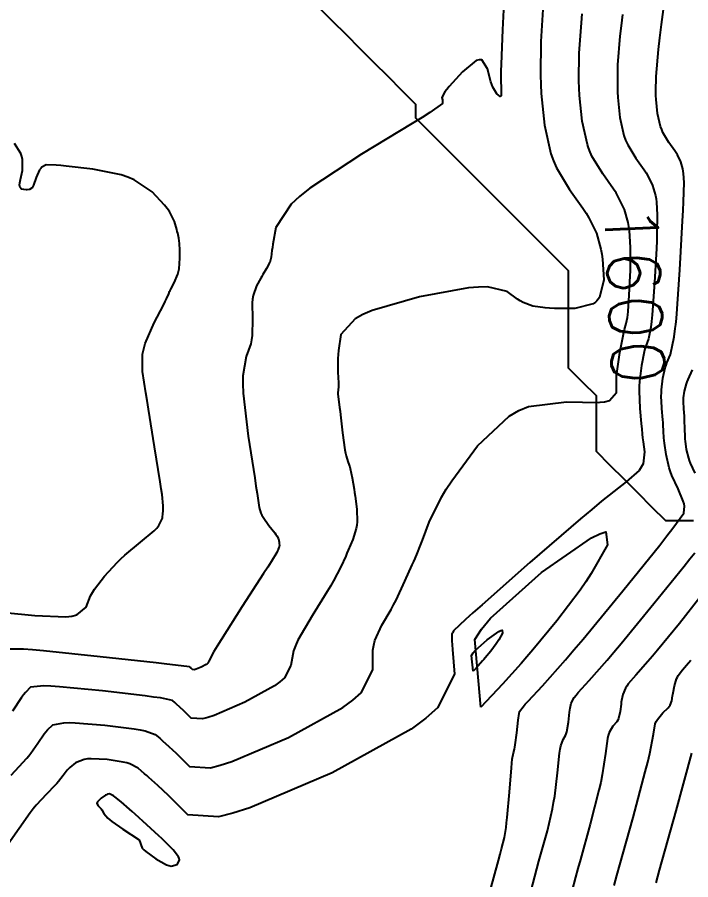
# Model space of a CAD drawing. Header units: metres. Extents: x 837475 to 838479, y 1189012 to 1191015.
# Drawn here: x 837667.4 to 837715.8, y 1190364.2 to 1190426.3 of the extents above; entities that cross this region are included whole.
import ezdxf

# ---------------------------------------------------------------- set-up
doc = ezdxf.new("R2010")
doc.units = ezdxf.units.M
doc.header["$LTSCALE"] = 0.3
for name, color, linetype in [('COTAS 10', 1, 'Continuous'), ('COTAS INT', 252, 'Continuous'), ('DRENAJE', 5, 'Continuous')]:
    doc.layers.add(name, color=color, linetype=linetype)
doc.styles.get("Standard").update_dxf_attribs({"font": 'simplex.shx'})

msp = doc.modelspace()

# ---------------------------------------------------------------- linework, layer by layer
at = {"layer": 'COTAS 10'}
for points in [[(837710.917, 1190426.487), (837710.825, 1190425.67), (837710.746, 1190424.927), (837710.578, 1190422.864), (837710.555, 1190421.323), (837710.568, 1190420.909), (837710.59, 1190420.5), (837710.737, 1190419.067), (837711.034, 1190417.768), (837711.151, 1190417.443), (837711.282, 1190417.133), (837711.308, 1190417.09), (837711.88, 1190416.141), (837712.489, 1190415.293), (837712.627, 1190415.075), (837712.752, 1190414.864), (837713.094, 1190414.162), (837713.303, 1190413.439), (837713.343, 1190413.215), (837713.376, 1190412.98), (837713.433, 1190412.048), (837713.408, 1190410.694), (837713.39, 1190410.194), (837713.366, 1190409.639), (837713.236, 1190407.183), (837713.067, 1190404.851), (837713.019, 1190404.374), (837712.97, 1190403.971), (837712.786, 1190403.127), (837712.594, 1190402.611), (837712.54, 1190402.415), (837712.486, 1190402.197), (837712.284, 1190401.215), (837712.144, 1190400.051), (837712.128, 1190399.717), (837712.122, 1190399.378), (837712.181, 1190398.111), (837712.28, 1190397.04), (837712.299, 1190396.824), (837712.314, 1190396.642), (837712.339, 1190396.278), (837712.367, 1190395.997), (837712.385, 1190395.868), (837712.407, 1190395.717), (837712.519, 1190394.986), (837712.402, 1190394.123), (837712.278, 1190393.888), (837712.114, 1190393.655), (837711.195, 1190392.83), (837709.414, 1190391.444), (837708.708, 1190390.858), (837707.909, 1190390.184), (837704.256, 1190387.021), (837700.823, 1190383.994), (837700.163, 1190383.407), (837699.63, 1190382.928), (837698.756, 1190382.106), (837698.707, 1190382.001), (837698.694, 1190381.974), (837698.68, 1190381.949), (837698.633, 1190381.87), (837698.637, 1190381.385), (837698.656, 1190381.105), (837698.683, 1190380.762), (837698.845, 1190378.994), (837697.62, 1190376.58), (837696.773, 1190375.829), (837695.706, 1190375.042), (837690.018, 1190371.901), (837684.094, 1190369.383), (837682.878, 1190368.988), (837681.846, 1190368.725), (837679.651, 1190368.87), (837678.714, 1190369.801), (837678.474, 1190370.034), (837678.244, 1190370.256), (837677.483, 1190370.971), (837676.837, 1190371.556), (837676.679, 1190371.698), (837676.53, 1190371.83), (837676.064, 1190372.232), (837675.475, 1190372.536), (837675.248, 1190372.607), (837674.993, 1190372.671), (837673.841, 1190372.856), (837672.68, 1190372.908), (837672.419, 1190372.889), (837672.185, 1190372.856), (837671.558, 1190372.616), (837671.145, 1190372.274), (837671.045, 1190372.177), (837670.952, 1190372.078), (837670.67, 1190371.711), (837670.338, 1190371.274), (837670.214, 1190371.131), (837670.076, 1190370.98), (837669.461, 1190370.353), (837668.73, 1190369.555), (837668.519, 1190369.295), (837668.305, 1190369.018), (837667.5, 1190367.876), (837666.72, 1190366.756)], [(837700.718, 1190376.623), (837700.295, 1190381.481), (837700.779, 1190382.231), (837701.424, 1190383.028), (837705.097, 1190386.308), (837708.699, 1190388.8), (837709.3, 1190389.101), (837709.728, 1190389.234), (837709.84, 1190388.308), (837708.668, 1190386.236), (837708.286, 1190385.645), (837707.879, 1190385.048), (837706.202, 1190382.83), (837704.482, 1190380.755), (837704.048, 1190380.247), (837703.632, 1190379.768), (837702.285, 1190378.281), (837700.718, 1190376.623)], [(837715.904, 1190373.308), (837714.765, 1190369.163), (837713.576, 1190364.882), (837713.325, 1190363.974)]]:
    msp.add_lwpolyline(points, dxfattribs=at)
at = {"layer": 'COTAS INT'}
for points in [[(837701.403, 1190363.387), (837701.992, 1190365.591), (837702.113, 1190366.043), (837702.215, 1190366.427), (837702.436, 1190367.239), (837702.551, 1190367.96), (837702.587, 1190368.285), (837702.626, 1190368.665), (837702.783, 1190370.493), (837702.932, 1190372.258), (837702.965, 1190372.599), (837702.995, 1190372.876), (837703.075, 1190373.341), (837703.146, 1190373.59), (837703.171, 1190373.731), (837703.198, 1190373.902), (837703.312, 1190374.782), (837703.419, 1190375.673), (837703.441, 1190375.852), (837703.46, 1190376.002), (837703.502, 1190376.296), (837703.771, 1190376.645), (837703.932, 1190376.828), (837704.132, 1190377.049), (837705.167, 1190378.16), (837706.835, 1190380.033), (837707.432, 1190380.735), (837708.089, 1190381.516), (837710.954, 1190384.999), (837713.604, 1190388.289), (837714.125, 1190388.949), (837714.555, 1190389.501), (837715.342, 1190390.587), (837715.393, 1190391.082), (837715.358, 1190391.261), (837715.302, 1190391.458), (837714.925, 1190392.323), (837714.481, 1190393.3), (837714.384, 1190393.568), (837714.297, 1190393.836), (837714.073, 1190394.794), (837713.95, 1190395.632), (837713.926, 1190395.822), (837713.907, 1190395.996), (837713.875, 1190396.474), (837713.856, 1190396.944), (837713.845, 1190397.113), (837713.831, 1190397.298), (837713.761, 1190398.105), (837713.758, 1190398.184), (837713.719, 1190398.997), (837713.724, 1190399.236), (837713.735, 1190399.471), (837713.834, 1190400.292), (837714.005, 1190401.04), (837714.062, 1190401.23), (837714.123, 1190401.413), (837714.379, 1190402.01), (837714.654, 1190403.277), (837714.728, 1190403.882), (837714.756, 1190404.155), (837714.801, 1190404.596), (837715.054, 1190408.095), (837715.25, 1190411.624), (837715.287, 1190412.358), (837715.316, 1190412.987), (837715.359, 1190414.38), (837715.319, 1190415.039), (837715.295, 1190415.204), (837715.267, 1190415.363), (837715.119, 1190415.874), (837714.877, 1190416.37), (837714.789, 1190416.519), (837714.691, 1190416.674), (837714.261, 1190417.272), (837713.839, 1190417.974), (837713.746, 1190418.193), (837713.664, 1190418.422), (837713.453, 1190419.341), (837713.349, 1190420.353), (837713.334, 1190420.642), (837713.325, 1190420.935), (837713.341, 1190422.024), (837713.525, 1190423.97), (837713.621, 1190424.804), (837713.738, 1190425.764), (837714.323, 1190430.298)], [(837702.41, 1190427.795), (837702.289, 1190425.384), (837702.186, 1190422.905), (837702.173, 1190422.389), (837702.166, 1190421.947), (837702.195, 1190420.966), (837702.192, 1190420.631), (837702.165, 1190420.596), (837702.126, 1190420.586), (837701.89, 1190420.759), (837701.596, 1190421.243), (837701.52, 1190421.429), (837701.447, 1190421.638), (837701.206, 1190422.578), (837700.792, 1190423.205), (837700.61, 1190423.216), (837700.4, 1190423.156), (837699.399, 1190422.355), (837698.45, 1190421.304), (837698.273, 1190421.088), (837698.132, 1190420.903), (837697.932, 1190420.506), (837697.962, 1190420.326), (837697.967, 1190420.278), (837697.97, 1190420.231), (837697.967, 1190420.07), (837697.064, 1190419.416), (837696.5, 1190419.059), (837695.798, 1190418.625), (837692.129, 1190416.421), (837688.412, 1190413.968), (837687.68, 1190413.377), (837687.078, 1190412.824), (837685.978, 1190411.145), (837685.769, 1190409.946), (837685.728, 1190409.696), (837685.694, 1190409.481), (837685.631, 1190409), (837685.572, 1190408.723), (837685.54, 1190408.636), (837685.501, 1190408.546), (837685.304, 1190408.184), (837685.047, 1190407.76), (837684.971, 1190407.629), (837684.891, 1190407.493), (837684.585, 1190406.956), (837684.344, 1190406.242), (837684.305, 1190405.994), (837684.279, 1190405.725), (837684.287, 1190404.572), (837684.272, 1190403.37), (837684.231, 1190403.068), (837684.174, 1190402.781), (837683.835, 1190401.858), (837683.589, 1190400.473), (837683.59, 1190399.895), (837683.622, 1190399.231), (837683.989, 1190396.131), (837684.452, 1190393.122), (837684.544, 1190392.515), (837684.62, 1190392.008), (837684.766, 1190390.995), (837684.903, 1190390.573), (837684.974, 1190390.437), (837685.059, 1190390.293), (837685.483, 1190389.705), (837685.904, 1190389.165), (837685.986, 1190389.052), (837686.054, 1190388.954), (837686.173, 1190388.731), (837686.194, 1190388.605), (837686.2, 1190388.568), (837686.205, 1190388.531), (837686.223, 1190388.388), (837686.227, 1190388.247), (837686.223, 1190388.21), (837686.217, 1190388.174), (837686.181, 1190388.053), (837686.13, 1190387.936), (837686.116, 1190387.904), (837686.102, 1190387.871), (837686.05, 1190387.753), (837685.636, 1190387.083), (837685.393, 1190386.703), (837685.095, 1190386.238), (837683.558, 1190383.855), (837682.034, 1190381.469), (837681.744, 1190381.003), (837681.511, 1190380.62), (837681.15, 1190379.939), (837681.075, 1190379.791), (837681.024, 1190379.745), (837680.959, 1190379.697), (837680.611, 1190379.506), (837680.25, 1190379.352), (837680.176, 1190379.328), (837680.113, 1190379.312), (837679.979, 1190379.321), (837679.922, 1190379.378), (837679.907, 1190379.392), (837679.893, 1190379.405), (837679.846, 1190379.449), (837679.807, 1190379.485), (837679.797, 1190379.493), (837679.788, 1190379.501), (837679.76, 1190379.526), (837678.757, 1190379.65), (837678.134, 1190379.721), (837677.361, 1190379.808), (837673.32, 1190380.253), (837669.249, 1190380.67), (837668.458, 1190380.738), (837667.812, 1190380.786), (837666.689, 1190380.791)], [(837666.924, 1190371.715), (837667.504, 1190372.348), (837668.051, 1190372.937), (837668.197, 1190373.115), (837668.342, 1190373.3), (837668.846, 1190374.024), (837669.312, 1190374.692), (837669.432, 1190374.843), (837669.548, 1190374.978), (837669.935, 1190375.341), (837670.727, 1190375.499), (837671.099, 1190375.505), (837671.537, 1190375.495), (837673.667, 1190375.322), (837675.782, 1190375.05), (837676.21, 1190374.978), (837676.569, 1190374.907), (837677.296, 1190374.663), (837677.616, 1190374.387), (837677.718, 1190374.296), (837677.827, 1190374.199), (837678.271, 1190373.797), (837678.793, 1190373.306), (837678.952, 1190373.153), (837679.116, 1190372.993), (837679.76, 1190372.353), (837681.268, 1190372.254), (837681.977, 1190372.435), (837682.812, 1190372.706), (837686.882, 1190374.436), (837690.79, 1190376.594), (837691.523, 1190377.134), (837692.105, 1190377.65), (837692.946, 1190379.309), (837692.959, 1190380.714), (837693.019, 1190381.071), (837693.103, 1190381.413), (837693.608, 1190382.531), (837694.267, 1190383.638), (837694.448, 1190383.973), (837694.628, 1190384.321), (837695.271, 1190385.679), (837695.799, 1190386.869), (837695.906, 1190387.111), (837695.995, 1190387.314), (837696.179, 1190387.731), (837696.35, 1190388.171), (837696.432, 1190388.39), (837696.53, 1190388.65), (837697.009, 1190389.936), (837697.892, 1190391.726), (837698.245, 1190392.303), (837698.645, 1190392.916), (837700.481, 1190395.422), (837702.768, 1190397.575), (837703.453, 1190397.964), (837704.16, 1190398.263), (837706.901, 1190398.596), (837709.207, 1190398.547), (837709.308, 1190398.561), (837709.641, 1190398.604), (837709.986, 1190398.693), (837710.491, 1190399.271), (837710.484, 1190400.185), (837710.505, 1190400.485), (837710.536, 1190400.807), (837710.735, 1190402.138), (837710.966, 1190403.353), (837711.018, 1190403.6), (837711.065, 1190403.809), (837711.193, 1190404.243), (837711.285, 1190404.666), (837711.309, 1190404.867), (837711.334, 1190405.105), (837711.418, 1190406.272), (837711.481, 1190407.655), (837711.493, 1190408.03), (837711.501, 1190408.402), (837711.508, 1190409.716), (837711.434, 1190410.922), (837711.391, 1190411.225), (837711.338, 1190411.514), (837711.069, 1190412.45), (837710.626, 1190413.358), (837710.465, 1190413.631), (837710.286, 1190413.913), (837709.499, 1190415.009), (837708.726, 1190416.292), (837708.556, 1190416.693), (837708.462, 1190416.957), (837708.405, 1190417.113), (837708.02, 1190418.794), (837707.83, 1190420.647), (837707.803, 1190421.176), (837707.786, 1190421.712), (837707.815, 1190423.704), (837707.967, 1190425.883), (837708.028, 1190426.536)], [(837705.188, 1190426.839), (837705.052, 1190424.544), (837705.016, 1190422.1), (837705.037, 1190421.442), (837705.071, 1190420.793), (837705.303, 1190418.52), (837705.776, 1190416.458), (837705.961, 1190415.943), (837706.169, 1190415.452), (837707.118, 1190413.877), (837708.083, 1190412.533), (837708.302, 1190412.187), (837708.501, 1190411.852), (837708.717, 1190411.411), (837709.044, 1190410.738), (837709.374, 1190409.59), (837709.439, 1190409.235), (837709.491, 1190408.863), (837709.582, 1190407.384), (837709.27, 1190406.102), (837709.068, 1190405.855), (837708.976, 1190405.782), (837708.816, 1190405.654), (837707.488, 1190405.315), (837706.021, 1190405.32), (837705.681, 1190405.335), (837705.37, 1190405.357), (837704.483, 1190405.486), (837703.773, 1190405.749), (837703.572, 1190405.855), (837703.371, 1190405.976), (837702.629, 1190406.533), (837701.205, 1190406.872), (837700.572, 1190406.855), (837699.836, 1190406.791), (837696.319, 1190406.16), (837692.902, 1190405.168), (837692.23, 1190404.876), (837691.676, 1190404.577), (837690.665, 1190403.436), (837690.487, 1190402.297), (837690.458, 1190402.001), (837690.439, 1190401.712), (837690.444, 1190400.734), (837690.485, 1190399.971), (837690.489, 1190399.817), (837690.489, 1190399.689), (837690.462, 1190399.433), (837690.434, 1190399.279), (837690.434, 1190399.215), (837690.438, 1190399.141), (837690.479, 1190398.797), (837690.564, 1190398.179), (837690.595, 1190397.932), (837690.63, 1190397.654), (837690.785, 1190396.376), (837690.949, 1190395.152), (837690.989, 1190394.907), (837691.027, 1190394.703), (837691.146, 1190394.307), (837691.259, 1190394.046), (837691.293, 1190393.929), (837691.329, 1190393.791), (837691.467, 1190393.127), (837691.606, 1190392.3), (837691.642, 1190392.059), (837691.677, 1190391.813), (837691.794, 1190390.88), (837691.818, 1190389.953), (837691.795, 1190389.712), (837691.759, 1190389.476), (837691.518, 1190388.678), (837691.188, 1190387.916), (837691.096, 1190387.704), (837691.002, 1190387.491), (837690.66, 1190386.716), (837690.132, 1190385.702), (837689.92, 1190385.338), (837689.681, 1190384.938), (837688.583, 1190383.193), (837687.568, 1190381.441), (837687.381, 1190381.037), (837687.235, 1190380.667), (837687.048, 1190379.624), (837686.59, 1190378.721), (837686.274, 1190378.44), (837685.874, 1190378.145), (837683.747, 1190376.971), (837681.531, 1190376.029), (837681.076, 1190375.881), (837680.69, 1190375.783), (837679.87, 1190375.837), (837679.519, 1190376.185), (837679.429, 1190376.273), (837679.343, 1190376.356), (837679.059, 1190376.623), (837678.817, 1190376.842), (837678.758, 1190376.895), (837678.702, 1190376.944), (837678.528, 1190377.094), (837677.663, 1190377.279), (837677.172, 1190377.35), (837676.571, 1190377.429), (837673.494, 1190377.787), (837670.393, 1190378.082), (837669.778, 1190378.122), (837669.269, 1190378.143), (837668.312, 1190378.066), (837667.951, 1190377.682), (837667.819, 1190377.509), (837667.672, 1190377.307), (837667.023, 1190376.337)], [(837666.437, 1190383.44), (837668.637, 1190383.212), (837670.856, 1190383.124), (837671.295, 1190383.173), (837671.658, 1190383.254), (837672.334, 1190383.814), (837672.643, 1190384.625), (837672.774, 1190384.865), (837672.926, 1190385.111), (837673.638, 1190386.054), (837674.55, 1190387.028), (837674.827, 1190387.293), (837675.115, 1190387.556), (837676.243, 1190388.489), (837677.212, 1190389.314), (837677.4, 1190389.509), (837677.553, 1190389.689), (837677.816, 1190390.216), (837677.847, 1190390.615), (837677.854, 1190390.713), (837677.86, 1190390.807), (837677.877, 1190391.106), (837677.787, 1190391.921), (837677.726, 1190392.341), (837677.65, 1190392.845), (837677.246, 1190395.369), (837676.803, 1190398.069), (837676.703, 1190398.684), (837676.613, 1190399.243), (837676.369, 1190400.784), (837676.388, 1190402.031), (837676.463, 1190402.404), (837676.57, 1190402.789), (837677.207, 1190404.283), (837677.88, 1190405.56), (837678.008, 1190405.809), (837678.11, 1190406.013), (837678.271, 1190406.37), (837678.329, 1190406.53), (837678.367, 1190406.608), (837678.415, 1190406.702), (837678.668, 1190407.166), (837678.921, 1190407.78), (837678.969, 1190407.969), (837679.008, 1190408.167), (837679.069, 1190408.946), (837679.057, 1190409.673), (837679.05, 1190409.837), (837679.041, 1190409.985), (837678.995, 1190410.382), (837678.912, 1190410.742), (837678.879, 1190410.866), (837678.843, 1190411.001), (837678.678, 1190411.575), (837678.317, 1190412.293), (837678.156, 1190412.518), (837677.969, 1190412.755), (837677.076, 1190413.703), (837675.773, 1190414.578), (837675.327, 1190414.769), (837674.845, 1190414.936), (837672.796, 1190415.352), (837670.89, 1190415.561), (837670.498, 1190415.597), (837670.163, 1190415.625), (837669.444, 1190415.646), (837669.13, 1190415.483), (837669.051, 1190415.394), (837668.976, 1190415.287), (837668.736, 1190414.74), (837668.531, 1190414.199), (837668.477, 1190414.095), (837668.426, 1190414.01), (837668.252, 1190413.87), (837668.088, 1190413.864), (837668.043, 1190413.863), (837667.997, 1190413.864), (837667.831, 1190413.869), (837667.692, 1190413.898), (837667.663, 1190413.913), (837667.638, 1190413.93), (837667.581, 1190414.018), (837667.555, 1190414.109), (837667.55, 1190414.128), (837667.545, 1190414.146), (837667.534, 1190414.19), (837667.56, 1190414.37), (837667.579, 1190414.474), (837667.602, 1190414.601), (837667.73, 1190415.256), (837667.742, 1190416.045), (837667.693, 1190416.257), (837667.62, 1190416.466), (837667.169, 1190417.2)], [(837716.162, 1190393.456), (837715.825, 1190394.179), (837715.753, 1190394.368), (837715.689, 1190394.551), (837715.536, 1190395.17), (837715.46, 1190395.756), (837715.445, 1190395.919), (837715.433, 1190396.081), (837715.411, 1190396.669), (837715.398, 1190397.246), (837715.391, 1190397.402), (837715.383, 1190397.556), (837715.341, 1190398.099), (837715.317, 1190398.617), (837715.32, 1190398.756), (837715.326, 1190398.892), (837715.384, 1190399.369), (837715.525, 1190399.884), (837715.584, 1190400.046), (837715.652, 1190400.215), (837715.972, 1190400.894)], [(837704.203, 1190362.877), (837704.771, 1190364.99), (837704.916, 1190365.526), (837705.056, 1190366.04), (837705.518, 1190367.72), (837705.889, 1190369.297), (837705.971, 1190369.746), (837706.045, 1190370.201), (837706.238, 1190371.891), (837706.384, 1190373.309), (837706.429, 1190373.594), (837706.476, 1190373.831), (837706.659, 1190374.295), (837706.834, 1190374.582), (837706.876, 1190374.707), (837706.915, 1190374.853), (837707.031, 1190375.546), (837707.119, 1190376.257), (837707.141, 1190376.414), (837707.161, 1190376.554), (837707.222, 1190376.916), (837707.453, 1190377.316), (837707.58, 1190377.481), (837707.735, 1190377.668), (837708.523, 1190378.539), (837709.827, 1190380.01), (837710.307, 1190380.575), (837710.839, 1190381.21), (837713.192, 1190384.073), (837715.364, 1190386.772), (837715.783, 1190387.303), (837716.121, 1190387.739)], [(837716.496, 1190384.514), (837715.022, 1190382.644), (837713.437, 1190380.716), (837713.079, 1190380.289), (837712.756, 1190379.908), (837711.878, 1190378.918), (837711.338, 1190378.288), (837711.228, 1190378.133), (837711.135, 1190377.988), (837710.941, 1190377.535), (837710.861, 1190377.106), (837710.841, 1190376.976), (837710.82, 1190376.84), (837710.75, 1190376.309), (837710.632, 1190375.803), (837710.581, 1190375.684), (837710.522, 1190375.573), (837710.242, 1190375.248), (837709.956, 1190374.786), (837709.893, 1190374.588), (837709.837, 1190374.361), (837709.692, 1190373.288), (837709.464, 1190371.737), (837709.356, 1190371.207), (837709.227, 1190370.634), (837708.6, 1190368.201), (837707.896, 1190365.654), (837707.719, 1190365.009), (837707.55, 1190364.389), (837707.004, 1190362.367)], [(837700.168, 1190379.211), (837700.069, 1190380.346), (837700.182, 1190380.521), (837700.333, 1190380.708), (837701.191, 1190381.474), (837702.033, 1190382.057), (837702.173, 1190382.127), (837702.274, 1190382.158), (837702.3, 1190381.942), (837702.026, 1190381.457), (837701.937, 1190381.319), (837701.841, 1190381.18), (837701.449, 1190380.661), (837701.047, 1190380.176), (837700.946, 1190380.058), (837700.849, 1190379.946), (837700.534, 1190379.598), (837700.168, 1190379.211)], [(837710.329, 1190363.788), (837710.522, 1190364.491), (837710.736, 1190365.268), (837711.683, 1190368.682), (837712.566, 1190371.971), (837712.74, 1190372.668), (837712.883, 1190373.272), (837713.146, 1190374.686), (837713.289, 1190375.412), (837713.356, 1190375.582), (837713.436, 1190375.74), (837713.825, 1190376.202), (837714.209, 1190376.565), (837714.286, 1190376.661), (837714.349, 1190376.754), (837714.47, 1190377.073), (837714.521, 1190377.424), (837714.54, 1190377.538), (837714.562, 1190377.658), (837714.661, 1190378.154), (837714.818, 1190378.659), (837714.876, 1190378.786), (837714.942, 1190378.907), (837715.233, 1190379.298), (837715.685, 1190379.807), (837715.851, 1190380.003)], [(837676.146, 1190367.08), (837676.359, 1190366.471), (837676.472, 1190366.361), (837676.611, 1190366.239), (837677.329, 1190365.707), (837678.108, 1190365.274), (837678.285, 1190365.215), (837678.445, 1190365.182), (837678.883, 1190365.282), (837679.038, 1190365.61), (837679.019, 1190365.721), (837678.974, 1190365.84), (837678.589, 1190366.346), (837677.959, 1190366.964), (837677.759, 1190367.155), (837677.548, 1190367.354), (837676.695, 1190368.145), (837675.847, 1190368.914), (837675.64, 1190369.099), (837675.443, 1190369.273), (837674.832, 1190369.8), (837674.381, 1190370.164), (837674.286, 1190370.235), (837674.204, 1190370.292), (837674.015, 1190370.39), (837673.859, 1190370.346), (837673.797, 1190370.314), (837673.727, 1190370.274), (837673.409, 1190370.057), (837673.148, 1190369.81), (837673.115, 1190369.75), (837673.098, 1190369.694), (837673.179, 1190369.522), (837673.359, 1190369.348), (837673.405, 1190369.29), (837673.449, 1190369.229), (837673.593, 1190368.972), (837673.882, 1190368.627), (837674.018, 1190368.51), (837674.177, 1190368.383), (837674.954, 1190367.845), (837676.146, 1190367.08)]]:
    msp.add_lwpolyline(points, dxfattribs=at)
at = {"layer": 'DRENAJE'}
msp.add_polyline3d([(837716.042, 1190390.021, 0), (837715.043, 1190390.021, 0), (837714.043, 1190390.021, 0), (837713.043, 1190391.021, 0), (837712.044, 1190392.02, 0), (837711.044, 1190393.02, 0), (837710.045, 1190394.02, 0), (837709.045, 1190395.019, 0), (837709.045, 1190396.019, 0), (837709.045, 1190397.019, 0), (837709.045, 1190398.018, 0), (837709.045, 1190399.018, 0), (837708.045, 1190400.018, 0), (837707.046, 1190401.017, 0), (837707.046, 1190402.017, 0), (837707.046, 1190403.017, 0), (837707.046, 1190404.016, 0), (837707.046, 1190405.016, 0), (837707.046, 1190406.016, 0), (837707.046, 1190407.015, 0), (837707.046, 1190408.015, 0), (837706.046, 1190409.015, 0), (837705.046, 1190410.014, 0), (837704.047, 1190411.014, 0), (837703.047, 1190412.014, 0), (837702.047, 1190413.013, 0), (837701.048, 1190414.013, 0), (837700.048, 1190415.013, 0), (837699.048, 1190416.012, 0), (837698.049, 1190417.012, 0), (837697.049, 1190418.012, 0), (837696.049, 1190419.011, 0), (837696.049, 1190420.011, 0), (837695.05, 1190421.011, 0), (837694.05, 1190422.01, 0), (837693.05, 1190423.01, 0), (837692.051, 1190424.01, 0), (837691.051, 1190425.009, 0), (837690.051, 1190426.009, 0), (837689.052, 1190427.008, 0)], dxfattribs=at)

# ---------------------------------------------------------------- texts
at = {"layer": 'COTAS 10', "insert": (837709.6, 1190412.756), "char_height": 3.8, "attachment_point": 7, "rotation": 272.69408}
msp.add_mtext('1600', dxfattribs=at)

doc.saveas('drawing.dxf')
